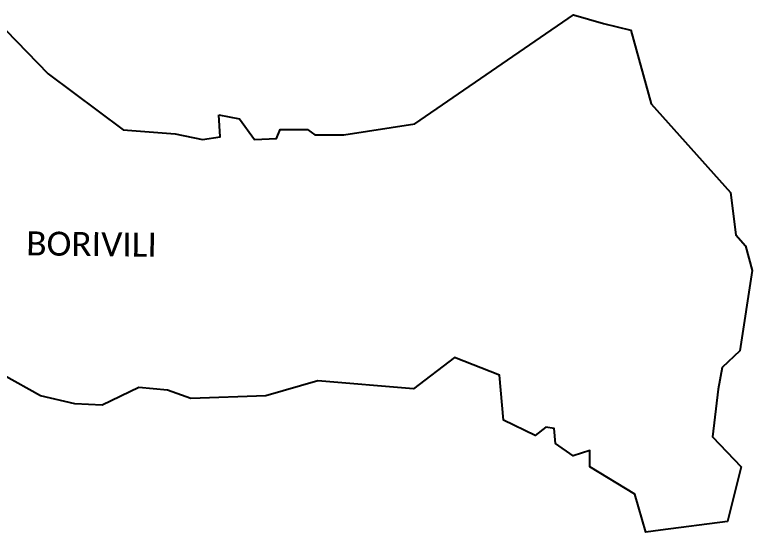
# Model space of a CAD drawing. Header units: metres. Extents: x 265974 to 280437, y 2124392 to 2131942.
# Drawn here: x 272827 to 280437, y 2124392 to 2129737 of the extents above; entities that cross this region are included whole.
import ezdxf

# ---------------------------------------------------------------- set-up
doc = ezdxf.new("R2010")
doc.units = ezdxf.units.M
doc.layers.add('VILLAGE BOUNDRY', color=3, linetype='Continuous')
doc.layers.add('VILLAGE NAME', color=250, linetype='Continuous')

msp = doc.modelspace()

# ---------------------------------------------------------------- linework, layer by layer
at = {"layer": 'VILLAGE BOUNDRY', "color": 3, "true_color": 0x00ff00}
msp.add_lwpolyline([(274933.9, 2128702.8), (275145.4, 2128660.5)], dxfattribs=at)
for points in [[(275145.4, 2128660.5, 0), (275300.4, 2128449, 0), (275528.3, 2128458.4, 0), (275565.9, 2128552.4, 0), (275847.8, 2128552.4, 0), (275923, 2128496, 0), (276223.7, 2128496, 0), (276956.8, 2128608.8, 0), (278592, 2129736.5, 0), (278900.7, 2129647.2, 0), (279182.6, 2129576.8, 0), (279394.1, 2128815.5, 0), (280211.7, 2127899.3, 0), (280268.1, 2127462.3, 0), (280366.8, 2127349.5, 0), (280437.2, 2127095.7, 0), (280310.4, 2126264, 0), (280127.1, 2126094.9, 0), (280084.8, 2125869.3, 0), (280028.4, 2125378.8, 0), (280324.5, 2125068.6, 0), (280183.5, 2124504.8, 0), (279490.9, 2124412.4, 0)], [(272734.8, 2129576.8, 0), (273171.8, 2129125.7, 0), (273947.1, 2128547.7, 0), (274482.8, 2128505.4, 0), (274764.7, 2128449, 0), (274948, 2128477.2, 0), (274933.9, 2128702.8, 0)], [(279490.9, 2124412.4, 0), (279337.7, 2124392, 0), (279224.9, 2124786.7, 0), (278759.7, 2125068.6, 0), (278759.7, 2125237.8, 0), (278590.6, 2125181.4, 0), (278407.3, 2125308.3, 0), (278393.2, 2125463.3, 0), (278308.6, 2125477.4, 0), (278195.9, 2125392.9, 0), (277871.7, 2125547.9, 0), (277829.4, 2126013.1, 0), (277364.2, 2126196.4, 0), (276941.3, 2125872.2, 0), (275954.5, 2125956.7, 0), (275418.8, 2125801.7, 0), (274643.5, 2125773.5, 0), (274403.9, 2125858.1, 0), (274107.8, 2125886.2, 0), (273727.2, 2125703, 0), (273445.3, 2125717.1, 0), (273092.9, 2125801.7, 0), (272712.3, 2126013.1, 0)]]:
    msp.add_polyline3d(points, dxfattribs=at)

# ---------------------------------------------------------------- texts
at = {"layer": 'VILLAGE NAME', "insert": (272947, 2127499.5), "char_height": 247.631, "attachment_point": 1, "rotation": 359.34145}
msp.add_mtext_dynamic_manual_height_columns('{\\fCalibri|b0|i0|c0|p34;BORIVILI}', width=3307.61, gutter_width=1238.2, heights=[553.6], dxfattribs=at)

doc.saveas('drawing.dxf')
